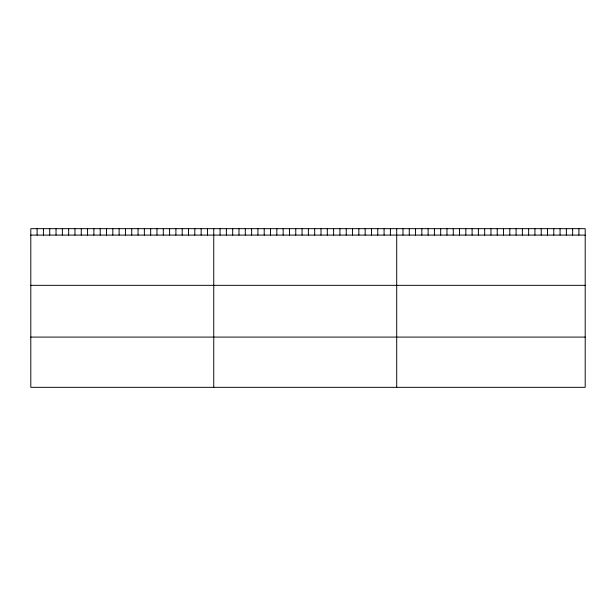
<?xml version="1.0" encoding="UTF-8"?>
<svg xmlns="http://www.w3.org/2000/svg" width="616" height="616" viewBox="0 0 616 616"><rect width="100%" height="100%" fill="white"/><g stroke="black" fill="none" stroke-linecap="round" stroke-linejoin="round"><path stroke-width="0.92" d="M585.2 235.089L585.2 387.333L30.8 387.333L30.8 228.667L585.2 228.667L585.2 235.089L30.8 235.089M30.8 285.331L585.2 285.331M30.8 337.091L585.2 337.091M578.917 228.667L578.917 235.089M572.634 228.667L572.634 235.089M566.35 228.667L566.35 235.089M560.067 228.667L560.067 235.089M553.784 228.667L553.784 235.089M547.501 228.667L547.501 235.089M541.218 228.667L541.218 235.089M534.934 228.667L534.934 235.089M528.651 228.667L528.651 235.089M522.368 228.667L522.368 235.089M516.085 228.667L516.085 235.089M509.802 228.667L509.802 235.089M503.518 228.667L503.518 235.089M497.235 228.667L497.235 235.089M490.952 228.667L490.952 235.089M484.669 228.667L484.669 235.089M478.386 228.667L478.386 235.089M472.102 228.667L472.102 235.089M465.819 228.667L465.819 235.089M459.536 228.667L459.536 235.089M453.253 228.667L453.253 235.089M446.97 228.667L446.97 235.089M440.686 228.667L440.686 235.089M434.403 228.667L434.403 235.089M428.12 228.667L428.12 235.089M421.837 228.667L421.837 235.089M415.554 228.667L415.554 235.089M409.27 228.667L409.27 235.089M402.987 228.667L402.987 235.089M396.704 228.667L396.704 387.333M390.398 228.667L390.398 235.089M384.084 228.667L384.084 235.089M377.777 228.667L377.777 235.089M371.471 228.667L371.471 235.089M365.157 228.667L365.157 235.089M358.851 228.667L358.851 235.089M352.545 228.667L352.545 235.089M346.238 228.667L346.238 235.089M339.924 228.667L339.924 235.089M333.618 228.667L333.618 235.089M327.312 228.667L327.312 235.089M320.998 228.667L320.998 235.089M314.691 228.667L314.691 235.089M308.385 228.667L308.385 235.089M302.071 228.667L302.071 235.089M295.765 228.667L295.765 235.089M289.458 228.667L289.458 235.089M283.144 228.667L283.144 235.089M276.838 228.667L276.838 235.089M270.532 228.667L270.532 235.089M264.218 228.667L264.218 235.089M257.911 228.667L257.911 235.089M251.605 228.667L251.605 235.089M245.299 228.667L245.299 235.089M238.985 228.667L238.985 235.089M232.679 228.667L232.679 235.089M226.372 228.667L226.372 235.089M220.058 228.667L220.058 235.089M213.752 228.667L213.752 387.333M207.446 228.667L207.446 235.089M201.132 228.667L201.132 235.089M194.825 228.667L194.825 235.089M188.519 228.667L188.519 235.089M182.205 228.667L182.205 235.089M175.899 228.667L175.899 235.089M169.593 228.667L169.593 235.089M163.286 228.667L163.286 235.089M156.972 228.667L156.972 235.089M150.666 228.667L150.666 235.089M144.36 228.667L144.36 235.089M138.046 228.667L138.046 235.089M131.739 228.667L131.739 235.089M125.433 228.667L125.433 235.089M119.119 228.667L119.119 235.089M112.813 228.667L112.813 235.089M106.506 228.667L106.506 235.089M100.192 228.667L100.192 235.089M93.886 228.667L93.886 235.089M87.58 228.667L87.58 235.089M81.266 228.667L81.266 235.089M74.959 228.667L74.959 235.089M68.653 228.667L68.653 235.089M62.347 228.667L62.347 235.089M56.033 228.667L56.033 235.089M49.727 228.667L49.727 235.089M43.42 228.667L43.42 235.089M37.106 228.667L37.106 235.089"/></g></svg>
